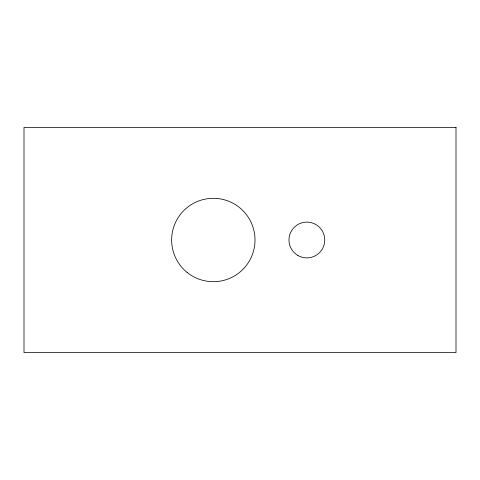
<?xml version="1.0" encoding="UTF-8"?>
<svg xmlns="http://www.w3.org/2000/svg" width="480" height="480" viewBox="0 0 480 480"><rect width="100%" height="100%" fill="white"/><g stroke="black" fill="none" stroke-linecap="round" stroke-linejoin="round"><path stroke-width="0.72" d="M456 127.398L24 127.398L24 352.602L456 352.602L456 127.398M187.092 272.4A41.688 41.688 0 0 0 254.508 246.522A41.688 41.688 0 0 0 198.39 201.078A41.688 41.688 0 0 0 187.092 272.4M297.918 255.498A17.898 17.898 0 0 0 324.762 240A17.898 17.898 0 0 0 297.918 224.502A17.898 17.898 0 0 0 297.918 255.498"/></g></svg>
